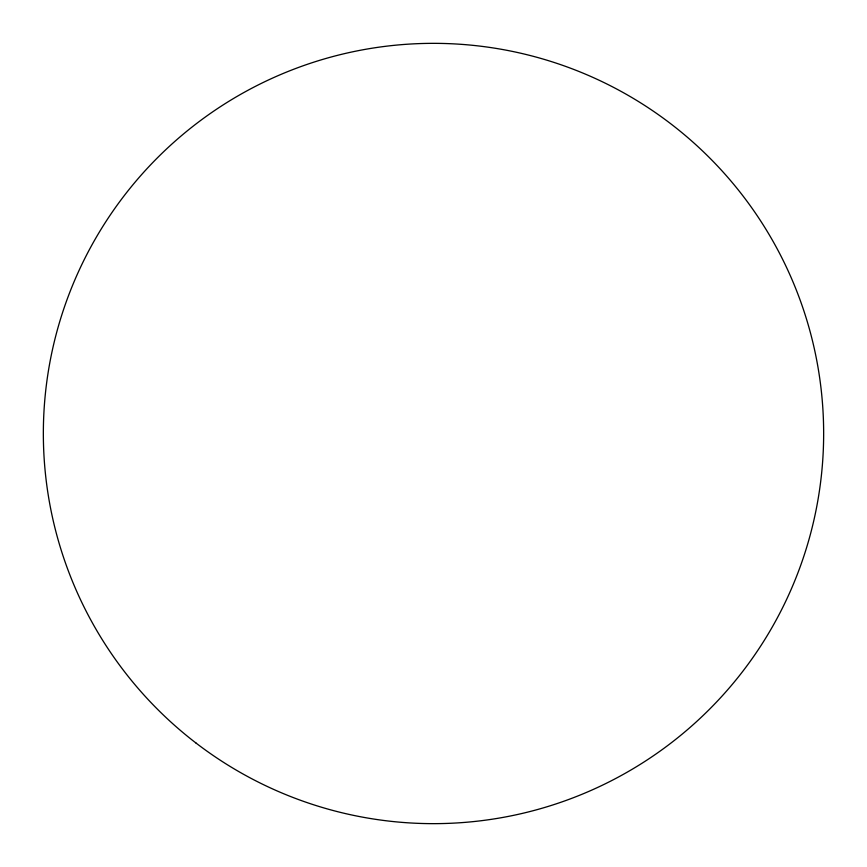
<?xml version="1.0" encoding="UTF-8"?>
<svg xmlns="http://www.w3.org/2000/svg" width="867" height="867" viewBox="0 0 867 867"><rect width="100%" height="100%" fill="white"/><g stroke="black" fill="none" stroke-linecap="round" stroke-linejoin="round"><path stroke-width="1.3" d="M195.996 743.03A390.15 390.15 0 0 0 820.312 484.425A390.15 390.15 0 0 0 284.192 73.045A390.15 390.15 0 0 0 195.996 743.03"/></g></svg>
